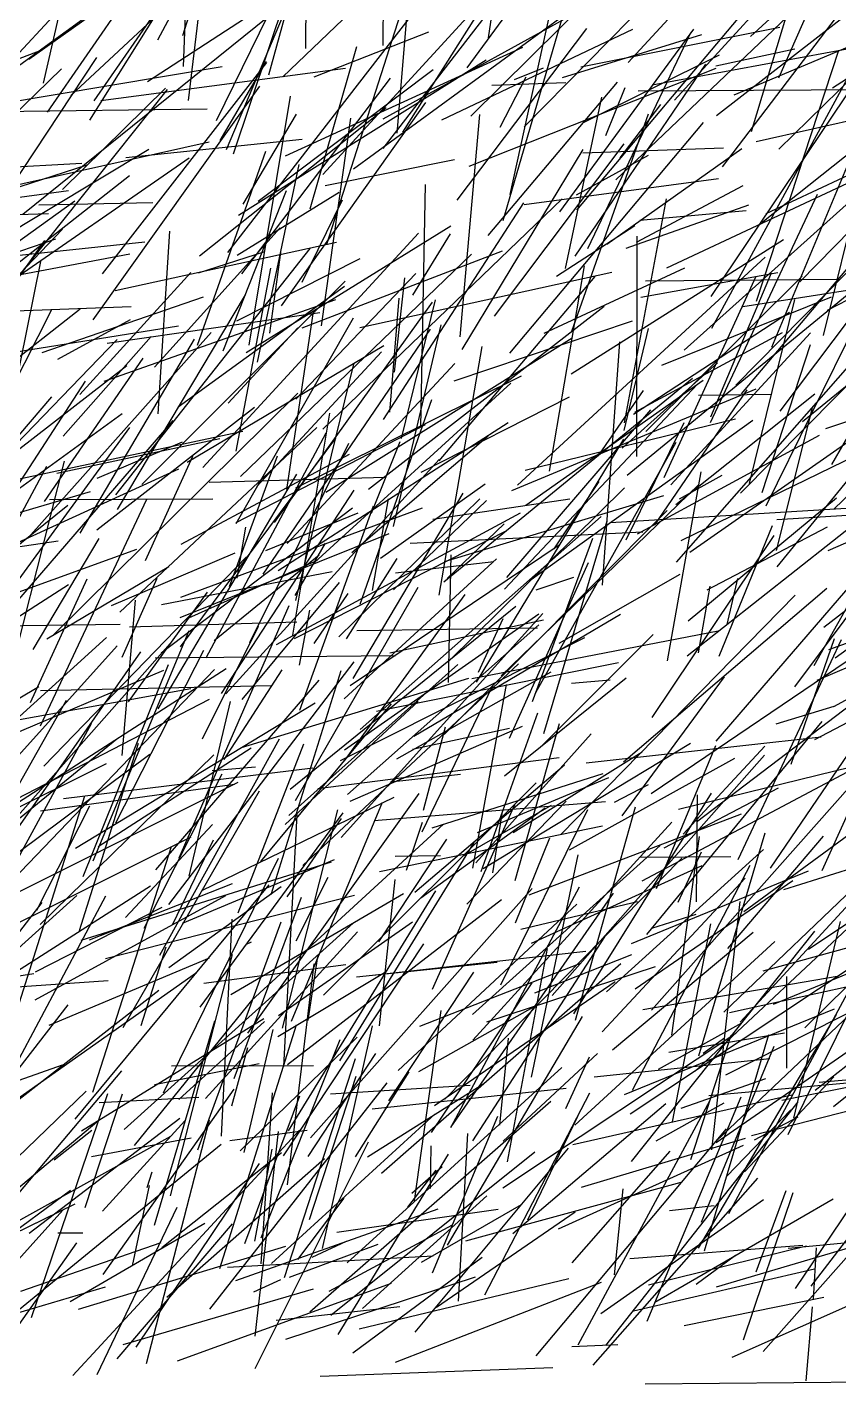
# Model space of a CAD drawing. Header units: metres. Extents: x 0 to 1019, y 0 to 619.
# Drawn here: x 89 to 153.2, y 0.1 to 107.5 of the extents above; entities that cross this region are included whole.
import ezdxf

# ---------------------------------------------------------------- set-up
doc = ezdxf.new("R2010")
doc.units = ezdxf.units.M

msp = doc.modelspace()

# ---------------------------------------------------------------- linework, layer by layer
at = {"color": 211}
for p, q in [((108.11, 103.69), (113.44, 123.1)), ((82.97, 8.48), (92.42, 15.44)), ((149.2, 10.87), (166.36, 12.48)), ((109.47, 3.65), (124.47, 8.58))]:
    msp.add_line(p, q, dxfattribs=at)
at = {"color": 157}
for p, q in [((136.56, 104.68), (153.58, 123.16)), ((111.03, 105.79), (111.14, 117.51)), ((84.11, 70.25), (90.94, 78.22))]:
    msp.add_line(p, q, dxfattribs=at)
at = {"color": 181}
for p, q in [((125.5, 106.64), (127.74, 122.12)), ((75.51, 65.3), (94.01, 70.73)), ((88.16, 25.45), (95.21, 38.75)), ((125.37, 28.76), (138.7, 33.15)), ((133.77, 1.6), (146.8, 16.4))]:
    msp.add_line(p, q, dxfattribs=at)
at = {"color": 4}
for p, q in [((148.47, 103.46), (156.42, 121.65)), ((94.95, 87.95), (107.95, 104.67))]:
    msp.add_line(p, q, dxfattribs=at)
at = {"color": 205}
for p, q in [((99.34, 106.46), (106.59, 120.09)), ((140.38, 65.15), (155.45, 82.31))]:
    msp.add_line(p, q, dxfattribs=at)
at = {"color": 86}
for p, q in [((103.98, 100.09), (113.79, 120.09)), ((133.02, 99.93), (143.78, 105.29)), ((90.03, 36.47), (103.77, 49.9)), ((141.95, 38.25), (142.03, 46.74)), ((113.61, 4.02), (122.33, 18.3))]:
    msp.add_line(p, q, dxfattribs=at)
at = {"color": 238}
for p, q in [((89.12, 104.94), (109.06, 119.1)), ((137.48, 92.21), (145.88, 92.97)), ((86.82, 60.48), (100.54, 76.36)), ((114.8, 55.94), (123.5, 70.6)), ((87.94, 45.92), (104.75, 56.72)), ((86.67, 44.94), (95.26, 49.21)), ((107, 11.41), (108.37, 18.69))]:
    msp.add_line(p, q, dxfattribs=at)
at = {"color": 57}
for p, q in [((92.44, 102.07), (110.4, 118.8)), ((138.46, 102.92), (155.9, 106.14)), ((139.93, 71.26), (150.97, 83.29)), ((101.13, 58.43), (113.41, 74.94)), ((90.75, 70.09), (103.68, 70.15)), ((118.14, 64.3), (125.92, 65.19)), ((109.36, 8.55), (114.97, 25.86)), ((115.27, 4.47), (131.85, 8.45))]:
    msp.add_line(p, q, dxfattribs=at)
at = {"color": 104}
for p, q in [((109.23, 103.53), (125.29, 118.99)), ((109.54, 70.88), (111.65, 84.98)), ((111.69, 58.7), (114.4, 62.65)), ((138.37, 46.83), (157.57, 59.83)), ((127.61, 39.94), (131.11, 52.38)), ((79.74, 5.03), (96.49, 24.88))]:
    msp.add_line(p, q, dxfattribs=at)
at = {"color": 62}
for p, q in [((128.32, 99.58), (147.47, 119.09)), ((104.77, 97.79), (111.27, 113.16)), ((106.57, 82.31), (109.82, 102)), ((131.59, 88.38), (134.47, 101.94)), ((139.62, 88.43), (155.69, 95.97)), ((106.74, 30.45), (121.94, 44.41)), ((142.58, 10.66), (147.67, 27.76))]:
    msp.add_line(p, q, dxfattribs=at)
at = {"color": 141}
for p, q in [((88.41, 104.5), (106.98, 117.98)), ((111.38, 93.09), (115.07, 105.95)), ((84.93, 94.28), (103.38, 98.39)), ((77.1, 62.8), (96.5, 76.9)), ((102.87, 51.16), (107.29, 60.08))]:
    msp.add_line(p, q, dxfattribs=at)
at = {"color": 124}
for p, q in [((90.59, 100.75), (101.94, 117.14)), ((115.33, 51.91), (134.4, 68.75)), ((149.21, 19.86), (156.73, 35.08))]:
    msp.add_line(p, q, dxfattribs=at)
at = {"color": 134}
for p, q in [((117.17, 106.02), (117.25, 117.51)), ((152.42, 58.22), (169.93, 64.59))]:
    msp.add_line(p, q, dxfattribs=at)
at = {"color": 32}
for p, q in [((90.29, 103.05), (93.42, 116.77)), ((132.46, 94.2), (138.16, 97.34)), ((84.23, 93.51), (93.74, 96.59)), ((121.04, 44.12), (134.57, 48.41))]:
    msp.add_line(p, q, dxfattribs=at)
at = {"color": 193}
for p, q in [((105.32, 97.45), (111.71, 116.61)), ((137.95, 75.49), (150.32, 87.76)), ((120.24, 43.79), (125.85, 55.37))]:
    msp.add_line(p, q, dxfattribs=at)
at = {"color": 130}
msp.add_line((93.94, 100.11), (103.58, 115.44), dxfattribs=at)
at = {"color": 126}
for p, q in [((98.52, 103.16), (117.72, 115.68)), ((141.42, 65.93), (160.37, 79.17)), ((90.05, 54.99), (108.29, 55.39)), ((81.16, 15.85), (92.24, 30.12))]:
    msp.add_line(p, q, dxfattribs=at)
at = {"color": 177}
for p, q in [((146.23, 106.74), (155.95, 115.63)), ((88.65, 92.67), (108.04, 108.28)), ((105.99, 87.95), (117.75, 103.43)), ((127.64, 36.6), (130.36, 43.33))]:
    msp.add_line(p, q, dxfattribs=at)
at = {"color": 79}
for p, q in [((101.31, 106.82), (103.74, 114.58)), ((118.73, 99.15), (125.56, 109.97)), ((113.78, 49.44), (133.12, 59.17)), ((89.76, 37.61), (93.94, 45.85)), ((96.66, 20.26), (114.8, 36.57)), ((109.28, 18.16), (120.38, 34.93))]:
    msp.add_line(p, q, dxfattribs=at)
at = {"color": 245}
for p, q in [((101.35, 104.37), (101.78, 114.32)), ((75.97, 92.2), (90.67, 92.73)), ((96.6, 28.32), (107.37, 47.04))]:
    msp.add_line(p, q, dxfattribs=at)
at = {"color": 67}
for p, q in [((112.39, 95.81), (129.14, 114.1)), ((110.25, 71.03), (128.11, 79.87)), ((122.22, 63.85), (126.74, 68.18)), ((98.26, 36.19), (104.41, 48.39)), ((136.98, 5.9), (151.29, 9.22))]:
    msp.add_line(p, q, dxfattribs=at)
at = {"color": 163}
for p, q in [((117.15, 97.86), (129.49, 113.84)), ((140.99, 81.92), (160.28, 99.26)), ((134.87, 90.3), (145.55, 97.88)), ((87.54, 38.67), (105.68, 47.74))]:
    msp.add_line(p, q, dxfattribs=at)
at = {"color": 115}
for p, q in [((140.21, 101.69), (152.26, 114.86)), ((105.12, 30.94), (118.78, 38.93)), ((80.79, 16.8), (99.42, 31.27))]:
    msp.add_line(p, q, dxfattribs=at)
at = {"color": 196}
msp.add_line((82.24, 98.85), (95.25, 112.89), dxfattribs=at)
at = {"color": 117}
for p, q in [((118.26, 99.08), (119.42, 112.75)), ((140.05, 20.86), (143.09, 36.53))]:
    msp.add_line(p, q, dxfattribs=at)
at = {"color": 251}
for p, q in [((124.1, 100.43), (137.29, 113.49)), ((140.31, 69.7), (151.33, 78.47)), ((96.77, 37.03), (103.65, 44.38)), ((115.53, 6.09), (125.36, 15.01))]:
    msp.add_line(p, q, dxfattribs=at)
at = {"color": 237}
for p, q in [((94.29, 101.65), (101.73, 112.38)), ((127.55, 103.33), (129.84, 104.26)), ((147.13, 92.01), (156.67, 99.62)), ((89.08, 67.07), (103.54, 83.31)), ((105, 63.21), (108.79, 73.55)), ((99.17, 40.8), (112.1, 55.8)), ((111.33, 13.13), (115.03, 24.47)), ((120.19, 9.74), (128.11, 14.32))]:
    msp.add_line(p, q, dxfattribs=at)
at = {"color": 191}
for p, q in [((117.17, 100.23), (136.8, 111.05)), ((91.84, 75.11), (98.81, 82.99)), ((110.15, 59.11), (126.95, 67.64)), ((110.55, 56.99), (111.36, 61.33))]:
    msp.add_line(p, q, dxfattribs=at)
at = {"color": 243}
for p, q in [((123.81, 104.24), (128.48, 110.61)), ((101.27, 36.57), (113.32, 41.61)), ((117.62, 22.52), (124.34, 32.71))]:
    msp.add_line(p, q, dxfattribs=at)
at = {"color": 229}
for p, q in [((127.21, 94.23), (130.99, 111.47)), ((99.08, 80.57), (109.02, 91.58)), ((145.51, 78.47), (156.79, 91.81))]:
    msp.add_line(p, q, dxfattribs=at)
at = {"color": 172}
for p, q in [((135.57, 95.4), (152.19, 111.21)), ((134.78, 98.91), (136.3, 102.69)), ((102.64, 89.39), (117.41, 101.12)), ((136.96, 76.84), (149.31, 84.93))]:
    msp.add_line(p, q, dxfattribs=at)
at = {"color": 214}
for p, q in [((143.54, 100.49), (157.76, 111.53)), ((110.02, 59.35), (112.95, 76.93)), ((100.42, 25.28), (111.65, 25.31))]:
    msp.add_line(p, q, dxfattribs=at)
at = {"color": 252}
for p, q in [((101.75, 101.68), (102.74, 109.85)), ((132.48, 92.99), (146.86, 110.09)), ((123.01, 93.77), (133.28, 107.37)), ((98.36, 65.26), (102.1, 73.53))]:
    msp.add_line(p, q, dxfattribs=at)
at = {"color": 78}
for p, q in [((104.88, 89.64), (120.03, 109.21)), ((144.01, 96.41), (153.46, 108.82)), ((104.26, 98.51), (107.94, 104.75))]:
    msp.add_line(p, q, dxfattribs=at)
at = {"color": 123}
for p, q in [((112.7, 90.29), (118.74, 109.16)), ((141.3, 60.51), (153.03, 70.22))]:
    msp.add_line(p, q, dxfattribs=at)
at = {"color": 46}
for p, q in [((146.31, 99.22), (149.19, 108.74)), ((80.5, 95.98), (93.33, 96.71)), ((115.32, 83.7), (135.26, 88.08)), ((93.42, 40.26), (100.17, 57.03)), ((149.79, 7.68), (161.32, 24.79))]:
    msp.add_line(p, q, dxfattribs=at)
at = {"color": 31}
for p, q in [((148.46, 97.83), (159.36, 108.48)), ((143.08, 76.64), (147.88, 88.04)), ((101.18, 66.55), (114.5, 73.69)), ((108.32, 9.65), (121.26, 21.45)), ((137.89, 0.12), (155.53, 0.28))]:
    msp.add_line(p, q, dxfattribs=at)
at = {"color": 128}
for p, q in [((114.82, 96.27), (131.42, 108.4)), ((103.44, 6.03), (117.48, 23.94))]:
    msp.add_line(p, q, dxfattribs=at)
at = {"color": 3}
for p, q in [((126.66, 92.17), (131.31, 108.07)), ((95.08, 79.46), (113.42, 85.92)), ((106.6, 58.77), (114.44, 74.56)), ((117.7, 57.96), (129.86, 60.58)), ((147.82, 40.93), (157.88, 55.73)), ((111.22, 18.1), (116.59, 26.27))]:
    msp.add_line(p, q, dxfattribs=at)
at = {"color": 15}
for p, q in [((132.79, 104.33), (148.56, 107.46)), ((128.7, 63.63), (146.42, 76.37)), ((112.43, 30.89), (129.26, 47.68))]:
    msp.add_line(p, q, dxfattribs=at)
at = {"color": 19}
for p, q in [((111.69, 103.55), (120.77, 107.09)), ((128.06, 36.1), (137.29, 38.28))]:
    msp.add_line(p, q, dxfattribs=at)
at = {"color": 209}
for p, q in [((121.8, 100.14), (136.93, 107.3)), ((136.71, 21.5), (154.59, 33.35)), ((113, 23.06), (124.04, 23.75)), ((115.92, 18.09), (125.13, 23.89)), ((93.57, 14.08), (96.54, 23.06))]:
    msp.add_line(p, q, dxfattribs=at)
at = {"color": 114}
for p, q in [((131.15, 92.85), (141.75, 107.31)), ((96.32, 61.17), (111.91, 75.79))]:
    msp.add_line(p, q, dxfattribs=at)
at = {"color": 222}
for p, q in [((131.35, 103.5), (142.37, 106.89)), ((103.38, 71.47), (117.32, 71.87)), ((119.66, 39.04), (131.5, 49.1)), ((132.32, 20.59), (148.16, 35.12))]:
    msp.add_line(p, q, dxfattribs=at)
at = {"color": 77}
for p, q in [((133.35, 89.96), (141.5, 107.06)), ((118.1, 41.87), (121.69, 41.93))]:
    msp.add_line(p, q, dxfattribs=at)
at = {"color": 1}
for p, q in [((144.93, 102.12), (156.07, 106.81)), ((120.15, 75.86), (120.5, 95.03)), ((102.54, 88.03), (107.79, 89.72)), ((147.46, 69.6), (154.7, 84.26)), ((77.66, 20.42), (91.8, 25.36))]:
    msp.add_line(p, q, dxfattribs=at)
at = {"color": 69}
for p, q in [((152.71, 102.67), (159.18, 106.81)), ((89.25, 54.03), (93.75, 63.83)), ((102.96, 31.84), (114.21, 33.31))]:
    msp.add_line(p, q, dxfattribs=at)
at = {"color": 195}
for p, q in [((71.12, 98.46), (90.1, 105.65)), ((142.11, 78.34), (147.88, 78.43)), ((124.18, 55.94), (143.68, 59.7)), ((116.63, 53.34), (135.78, 57.19)), ((151.35, 23.36), (158.28, 28.8))]:
    msp.add_line(p, q, dxfattribs=at)
at = {"color": 153}
for p, q in [((109.43, 97.28), (128.21, 105.89)), ((137.22, 90.46), (145.64, 94.93)), ((82.28, 79.1), (90.4, 90.59)), ((132.06, 55.56), (135.13, 55.82))]:
    msp.add_line(p, q, dxfattribs=at)
at = {"color": 118}
for p, q in [((143.11, 86.15), (156.07, 105.44)), ((98.07, 71.28), (114.16, 87.37)), ((110.24, 78.03), (119.74, 87.97)), ((152.84, 69.36), (157.99, 74.33)), ((117.75, 47.76), (123.28, 48.37)), ((102.68, 29.93), (114, 45.31))]:
    msp.add_line(p, q, dxfattribs=at)
at = {"color": 151}
for p, q in [((143.48, 104.4), (149.75, 105.76)), ((128.33, 93.43), (143.69, 95.5)), ((95.33, 82.48), (112.14, 84.9)), ((114.09, 50.28), (129.48, 61.05)), ((109.42, 44.38), (119.92, 54.12)), ((109.56, 38.66), (113.86, 44.85)), ((94.95, 13.79), (101.48, 20.93))]:
    msp.add_line(p, q, dxfattribs=at)
at = {"color": 179}
for p, q in [((146.71, 85.79), (153.21, 105.65)), ((101.02, 41.74), (109.73, 61.71))]:
    msp.add_line(p, q, dxfattribs=at)
at = {"color": 233}
for p, q in [((73.41, 86.37), (91.7, 104.18)), ((121.59, 73.15), (133.93, 87.73)), ((152.04, 59.99), (154.93, 62.24)), ((83.49, 48.49), (95.28, 59.19))]:
    msp.add_line(p, q, dxfattribs=at)
at = {"color": 178}
for p, q in [((81.9, 86.02), (94.5, 105.06)), ((112.27, 83.83), (114.59, 100.26)), ((143.16, 18.64), (145.42, 38.29))]:
    msp.add_line(p, q, dxfattribs=at)
at = {"color": 241}
for p, q in [((85.08, 101.12), (104.42, 104.36)), ((93.19, 67.44), (102.24, 82.79)), ((124.91, 40.67), (129.41, 53.22)), ((138.43, 36.19), (141.93, 37.29)), ((100.34, 15.01), (105.23, 34.09))]:
    msp.add_line(p, q, dxfattribs=at)
at = {"color": 122}
for p, q in [((94.81, 101.66), (114.17, 104.23)), ((103.16, 57.57), (112.64, 75.37)), ((123.77, 38.08), (131.65, 46.24)), ((94.2, 23.19), (100.4, 42.63)), ((132.11, 9.71), (139.86, 18.54))]:
    msp.add_line(p, q, dxfattribs=at)
at = {"color": 98}
for p, q in [((105.71, 92.6), (125.31, 104.89)), ((119.99, 24.85), (129.02, 29.92))]:
    msp.add_line(p, q, dxfattribs=at)
at = {"color": 234}
for p, q in [((123.98, 96.47), (143.51, 104.22)), ((107.49, 41.46), (117.81, 53.92))]:
    msp.add_line(p, q, dxfattribs=at)
at = {"color": 53}
for p, q in [((132.36, 89.34), (142.7, 104.54)), ((109.57, 66.61), (122.82, 80.85)), ((104.38, 19.72), (105.21, 36.9))]:
    msp.add_line(p, q, dxfattribs=at)
at = {"color": 94}
for p, q in [((107.28, 93.71), (121.12, 104.11)), ((114.33, 46.76), (129.47, 60.19)), ((119, 40.77), (120.27, 44.57)), ((114.32, 9.7), (131.29, 25.15))]:
    msp.add_line(p, q, dxfattribs=at)
at = {"color": 166}
for p, q in [((125.46, 90.98), (135.7, 103.13)), ((148.32, 68.52), (164.09, 69.48)), ((105.96, 50.48), (123.95, 55.96))]:
    msp.add_line(p, q, dxfattribs=at)
at = {"color": 139}
for p, q in [((125.75, 102.89), (131.61, 103.08)), ((151.26, 56.97), (153.96, 61.74)), ((121.07, 8.92), (126.23, 21.31)), ((108.7, 5.17), (118.49, 6.25))]:
    msp.add_line(p, q, dxfattribs=at)
at = {"color": 133}
for p, q in [((126.43, 99.57), (128.47, 103.55)), ((120.18, 72.27), (131.91, 78.23)), ((140.6, 70.16), (143.99, 72.01)), ((93.12, 35.99), (97.79, 50.81))]:
    msp.add_line(p, q, dxfattribs=at)
at = {"color": 35}
for p, q in [((143.18, 83.66), (153.92, 103.46)), ((134.29, 73.68), (137.76, 78.73)), ((138.4, 29.68), (155.63, 49.14)), ((89.64, 32.72), (99.67, 37.85)), ((98.02, 28.47), (100, 34.69)), ((126.64, 15.63), (145.08, 27.87))]:
    msp.add_line(p, q, dxfattribs=at)
at = {"color": 221}
for p, q in [((84.64, 83.16), (100.09, 102.54)), ((90.56, 59.06), (100.2, 64.8)), ((109.68, 20.13), (121.32, 39.13)), ((109.6, 15.86), (111.69, 33.36))]:
    msp.add_line(p, q, dxfattribs=at)
at = {"color": 97}
for p, q in [((91.8, 94.62), (99.94, 102.65)), ((85.21, 85.64), (101.8, 97.14)), ((100.03, 6.98), (112.53, 17.95))]:
    msp.add_line(p, q, dxfattribs=at)
at = {"color": 127}
for p, q in [((94.21, 84.32), (107.39, 102.79)), ((105.52, 68.21), (114.81, 84.46)), ((146.54, 19.42), (149.99, 21.25))]:
    msp.add_line(p, q, dxfattribs=at)
at = {"color": 144}
for p, q in [((137.35, 102.44), (155.82, 102.54)), ((92.61, 0.79), (110.53, 20.19))]:
    msp.add_line(p, q, dxfattribs=at)
at = {"color": 34}
msp.add_line((83.73, 100.77), (103.24, 101.02), dxfattribs=at)
at = {"color": 216}
for p, q in [((109.12, 85.41), (120.53, 101.5)), ((145.08, 79.14), (161.61, 95.95)), ((116.81, 35.1), (122.21, 43.23)), ((124.23, 29.35), (139.09, 42.73)), ((112.89, 7.45), (122.66, 12.71))]:
    msp.add_line(p, q, dxfattribs=at)
at = {"color": 188}
for p, q in [((135.92, 97.12), (139.13, 101.35)), ((125.98, 84.6), (136.24, 98.25)), ((126.66, 19.32), (134.13, 26.25))]:
    msp.add_line(p, q, dxfattribs=at)
at = {"color": 65}
for p, q in [((147.48, 92.73), (165.38, 101.1)), ((125.07, 40.9), (141.47, 50.83)), ((128.91, 24.39), (132.59, 41.97))]:
    msp.add_line(p, q, dxfattribs=at)
at = {"color": 60}
for p, q in [((106.09, 93.46), (110.31, 100.59)), ((91.41, 81.2), (97.18, 84.35)), ((112.63, 70.69), (132.11, 82.88)), ((136.9, 23.37), (146.19, 41.17))]:
    msp.add_line(p, q, dxfattribs=at)
at = {"color": 20}
for p, q in [((123.25, 82.98), (124.82, 100.55)), ((102.9, 72.64), (119.95, 91.18)), ((89.47, 58.23), (94.68, 67.02))]:
    msp.add_line(p, q, dxfattribs=at)
at = {"color": 81}
for p, q in [((127.18, 81.67), (142.52, 99.92)), ((143.52, 50.97), (158.5, 68.37)), ((144.43, 34.58), (152.01, 43.47)), ((93.92, 35.25), (105.25, 39.72))]:
    msp.add_line(p, q, dxfattribs=at)
at = {"color": 42}
for p, q in [((132.1, 83.42), (138.15, 100.62)), ((129.87, 51.59), (134.89, 68.4)), ((102.49, 18.64), (109.09, 36.67)), ((135.32, 26.56), (146.45, 35.86))]:
    msp.add_line(p, q, dxfattribs=at)
at = {"color": 206}
for p, q in [((146.69, 98.42), (157.24, 100.81)), ((85.78, 74.96), (90.95, 85.14)), ((97.02, 54.1), (103.26, 62.76)), ((82.48, 33.73), (101.98, 43.4))]:
    msp.add_line(p, q, dxfattribs=at)
at = {"color": 89}
for p, q in [((147.93, 82.15), (155.04, 99.23)), ((95.67, 61.72), (105.44, 65.89)), ((86.29, 42.85), (100.3, 58.71))]:
    msp.add_line(p, q, dxfattribs=at)
at = {"color": 136}
for p, q in [((80.87, 87.16), (98.63, 97.82)), ((96.01, 44.51), (102.97, 58.17)), ((136.82, 17.71), (151.31, 35.93))]:
    msp.add_line(p, q, dxfattribs=at)
at = {"color": 200}
for p, q in [((96.81, 97.17), (110.74, 98.62)), ((90.3, 49), (106.34, 65.57)), ((122.32, 55.62), (122.53, 65.71)), ((109.58, 25.4), (126.53, 38.46))]:
    msp.add_line(p, q, dxfattribs=at)
at = {"color": 190}
for p, q in [((123.4, 81.96), (132.98, 97.8)), ((93.06, 6.04), (109.46, 11.02))]:
    msp.add_line(p, q, dxfattribs=at)
at = {"color": 10}
for p, q in [((132.97, 97.52), (144.09, 97.91)), ((130.87, 87.78), (137.08, 91.78)), ((94.51, 67.69), (106.97, 77.41)), ((110.58, 53.44), (116.39, 69.59)), ((123.11, 6.66), (123.87, 19.94))]:
    msp.add_line(p, q, dxfattribs=at)
at = {"color": 173}
msp.add_line((150.14, 87.33), (161.12, 98.52), dxfattribs=at)
at = {"color": 212}
for p, q in [((102.46, 82.32), (107.89, 97.66)), ((140.73, 66.86), (159.21, 75.85)), ((81.37, 39.2), (96.08, 51.16)), ((137.7, 29.74), (153.09, 32.39))]:
    msp.add_line(p, q, dxfattribs=at)
at = {"color": 129}
for p, q in [((112.57, 94.95), (122.81, 97.01)), ((126.96, 63.93), (138.35, 77.2)), ((99.63, 61.78), (113.13, 64.41)), ((82.07, 37.56), (98.7, 49.94)), ((122.52, 20.41), (132.7, 39.45)), ((151.66, 24), (170.37, 25.62))]:
    msp.add_line(p, q, dxfattribs=at)
at = {"color": 217}
for p, q in [((77.9, 80.71), (97.1, 95.73)), ((121.95, 63.57), (141.63, 79.69)), ((145.69, 37.51), (159.15, 47.35))]:
    msp.add_line(p, q, dxfattribs=at)
at = {"color": 96}
for p, q in [((107.22, 80.96), (110.51, 96.6)), ((77.47, 86.03), (91.25, 90.72)), ((122.02, 65.19), (139.36, 70.42)), ((119.47, 50.33), (127.15, 52.01)), ((100.5, 36.45), (103.73, 43.18))]:
    msp.add_line(p, q, dxfattribs=at)
at = {"color": 225}
for p, q in [((85.9, 93.69), (92.26, 94.56)), ((137.54, 86.1), (148.38, 88.07)), ((127, 17.68), (130.16, 34.58))]:
    msp.add_line(p, q, dxfattribs=at)
at = {"color": 103}
for p, q in [((104.49, 81.85), (109.51, 94.54)), ((103.11, 22.71), (115.14, 35.89))]:
    msp.add_line(p, q, dxfattribs=at)
at = {"color": 187}
msp.add_line((152, 83.08), (154.89, 94.72), dxfattribs=at)
at = {"color": 66}
for p, q in [((152.31, 85.08), (171.06, 94.72)), ((97.62, 3.02), (107.37, 17.57))]:
    msp.add_line(p, q, dxfattribs=at)
at = {"color": 30}
for p, q in [((74.76, 80.86), (92.77, 93.72)), ((145.26, 41.61), (153.43, 59.03)), ((137.11, 31.39), (149.58, 39.94))]:
    msp.add_line(p, q, dxfattribs=at)
at = {"color": 111}
for p, q in [((89.91, 93.4), (98.93, 93.61)), ((110.26, 62.1), (114.84, 80.81)), ((152.94, 57.57), (172.33, 71.62)), ((101.8, 40.29), (105.07, 54.12)), ((118.15, 1.83), (134.44, 8.18))]:
    msp.add_line(p, q, dxfattribs=at)
at = {"color": 171}
for p, q in [((105.61, 89.44), (113.68, 94.42)), ((114.56, 55.38), (131.09, 66.51)), ((120.99, 20.02), (128.94, 31.85)), ((112.37, 10.84), (116.31, 28.45))]:
    msp.add_line(p, q, dxfattribs=at)
at = {"color": 109}
for p, q in [((110.76, 87.29), (113.95, 93.82)), ((86.07, 40.98), (97.98, 58.04)), ((83.97, 39.83), (92.1, 54.23)), ((72.86, 30.01), (89.51, 32.59))]:
    msp.add_line(p, q, dxfattribs=at)
at = {"color": 160}
for p, q in [((112.38, 75.65), (131.33, 93.9)), ((142.8, 62.95), (152.33, 67.93)), ((93.26, 35.24), (113.07, 41.44))]:
    msp.add_line(p, q, dxfattribs=at)
at = {"color": 223}
for p, q in [((117.18, 76.43), (128.29, 93.57)), ((137.08, 77.01), (148.75, 83.31)), ((130.69, 66.19), (134.26, 71.52)), ((126.48, 31.69), (133.35, 45.58)), ((143.53, 19.34), (163.21, 38)), ((150.64, 0.37), (151.14, 6.21))]:
    msp.add_line(p, q, dxfattribs=at)
at = {"color": 227}
for p, q in [((136.27, 76.17), (139.59, 93.9)), ((101.11, 60.76), (117.63, 67.4)), ((124.27, 40.92), (126.92, 55.46)), ((106.21, 11.24), (110.58, 22.91))]:
    msp.add_line(p, q, dxfattribs=at)
at = {"color": 73}
msp.add_line((136.4, 89.98), (146.1, 93.42), dxfattribs=at)
at = {"color": 23}
for p, q in [((143.06, 76.19), (151.53, 94.25)), ((132.24, 29.41), (143.14, 46.86))]:
    msp.add_line(p, q, dxfattribs=at)
at = {"color": 155}
for p, q in [((74.18, 73.12), (91.8, 91.49)), ((83.12, 63.35), (93.62, 79.46)), ((132.6, 3.22), (143.04, 22.57))]:
    msp.add_line(p, q, dxfattribs=at)
at = {"color": 82}
for p, q in [((99.35, 76.87), (100.29, 91.32)), ((99.77, 23.15), (108.88, 41.73)), ((150.54, 28.28), (162.48, 40.14)), ((94.68, 22.38), (102.57, 22.8)), ((138.04, 5.09), (145.48, 22.83)), ((98.43, 1.73), (103.41, 21.01))]:
    msp.add_line(p, q, dxfattribs=at)
at = {"color": 39}
msp.add_line((106.33, 81.72), (122.52, 91.76), dxfattribs=at)
at = {"color": 152}
for p, q in [((84.53, 89.01), (98.3, 90.49)), ((110.28, 35.18), (112.82, 40.21)), ((139.76, 26.37), (148.93, 27.89)), ((110.4, 9.95), (114.08, 14.81))]:
    msp.add_line(p, q, dxfattribs=at)
at = {"color": 244}
for p, q in [((95.95, 86.63), (113.48, 90.47)), ((136.23, 75.57), (138.17, 83.63)), ((103.62, 48.65), (107.06, 48.95))]:
    msp.add_line(p, q, dxfattribs=at)
at = {"color": 199}
for p, q in [((119.5, 86.27), (122.5, 91.12)), ((94.54, 71.79), (101.29, 74.65)), ((138.02, 35.67), (151.89, 52.52))]:
    msp.add_line(p, q, dxfattribs=at)
at = {"color": 99}
for p, q in [((132.05, 80.05), (148.85, 90.66)), ((115.33, 61.82), (121.02, 78.01)), ((97.08, 60.03), (110.33, 60.43)), ((92.82, 42.52), (111.78, 54.01)), ((132.18, 19.05), (149.51, 23))]:
    msp.add_line(p, q, dxfattribs=at)
at = {"color": 56}
for p, q in [((137.23, 73.49), (137.26, 90.93)), ((110.19, 62.51), (112.59, 66.63)), ((99.11, 57.56), (118.14, 57.75)), ((116.87, 28.44), (118.1, 40.04)), ((111.23, 28.87), (111.98, 33.95)), ((133.87, 24.42), (147.77, 25.87)), ((94.08, 18.1), (101.97, 19.6))]:
    msp.add_line(p, q, dxfattribs=at)
at = {"color": 100}
for p, q in [((81.18, 86.54), (97.11, 89.54)), ((99.64, 10.9), (109.11, 18.43))]:
    msp.add_line(p, q, dxfattribs=at)
at = {"color": 138}
for p, q in [((96.01, 70.47), (111.39, 89.97)), ((142.15, 26.07), (147.38, 43.72))]:
    msp.add_line(p, q, dxfattribs=at)
at = {"color": 236}
for p, q in [((105.57, 84.23), (115.34, 89.17)), ((105.52, 73.91), (108.27, 88.41)), ((91.35, 72.17), (104.24, 74.92)), ((90.05, 52.18), (98.45, 70.12))]:
    msp.add_line(p, q, dxfattribs=at)
at = {"color": 146}
for p, q in [((105.87, 71.91), (124.14, 89.51)), ((113.65, 59.22), (124.8, 70.16)), ((90.04, 45.47), (105.4, 47.57)), ((150.83, 34.51), (165.06, 44.1))]:
    msp.add_line(p, q, dxfattribs=at)
at = {"color": 58}
for p, q in [((108.2, 83.25), (109.06, 89.64)), ((133.23, 49.26), (151.81, 51.32)), ((94.6, 42.63), (106.71, 50.45))]:
    msp.add_line(p, q, dxfattribs=at)
at = {"color": 143}
for p, q in [((110.75, 83.69), (126.6, 89.78)), ((117.7, 77.01), (118.42, 86.04)), ((99.49, 34.03), (108.95, 51.16)), ((77.37, 24.69), (92.91, 38.77)), ((97.33, 9.46), (98.67, 15.83))]:
    msp.add_line(p, q, dxfattribs=at)
at = {"color": 218}
for p, q in [((127.78, 71.22), (147.4, 89.26)), ((142.11, 10.86), (153.03, 29.36))]:
    msp.add_line(p, q, dxfattribs=at)
at = {"color": 170}
msp.add_line((150.34, 76.27), (167.25, 90.07), dxfattribs=at)
at = {"color": 36}
for p, q in [((86.79, 72.88), (90.06, 88.92)), ((84.58, 71.17), (96.88, 80.7)), ((116.31, 62.89), (117.58, 70.16)), ((105.19, 22.11), (106.44, 26.75))]:
    msp.add_line(p, q, dxfattribs=at)
at = {"color": 85}
for p, q in [((93.16, 78.41), (101.94, 88.05)), ((107.66, 64.19), (120.9, 83.58))]:
    msp.add_line(p, q, dxfattribs=at)
at = {"color": 80}
for p, q in [((129.91, 83.27), (141.04, 88.44)), ((136.08, 74.17), (143.63, 80.92)), ((87.63, 56.04), (91.94, 73.14)), ((132.86, 15.69), (145.83, 19.55))]:
    msp.add_line(p, q, dxfattribs=at)
at = {"color": 5}
msp.add_line((130.33, 72.33), (133.1, 88.58), dxfattribs=at)
at = {"color": 154}
for p, q in [((145.63, 85.38), (163.76, 88.19)), ((90.36, 69.95), (98.17, 81.29)), ((116.25, 69.02), (118.51, 74.69)), ((131.91, 42.38), (144.98, 49.63))]:
    msp.add_line(p, q, dxfattribs=at)
at = {"color": 51}
for p, q in [((100.94, 77.44), (114.09, 86.97)), ((118.07, 80.16), (118.87, 87.64))]:
    msp.add_line(p, q, dxfattribs=at)
at = {"color": 6}
msp.add_line((137.93, 87.4), (153.11, 87.53), dxfattribs=at)
at = {"color": 235}
msp.add_line((139.4, 71.85), (146.69, 87.78), dxfattribs=at)
at = {"color": 63}
for p, q in [((148.58, 77.09), (156.09, 87.09)), ((125.83, 40.56), (126.6, 45.4))]:
    msp.add_line(p, q, dxfattribs=at)
at = {"color": 162}
for p, q in [((90.17, 81.72), (102.95, 86.13)), ((105.36, 24.29), (110.71, 38.62)), ((89.34, 5.36), (95.38, 23.1)), ((91.14, 17.85), (94.12, 20.19))]:
    msp.add_line(p, q, dxfattribs=at)
at = {"color": 17}
for p, q in [((96.14, 69.31), (106.26, 86.28)), ((128.44, 69.65), (142.49, 79.55)), ((148.06, 30.16), (166.52, 37.81))]:
    msp.add_line(p, q, dxfattribs=at)
at = {"color": 75}
for p, q in [((118.61, 74.93), (121.29, 85.89)), ((111.72, 65.11), (127.26, 79.3)), ((96.5, 49.83), (97.56, 62.13))]:
    msp.add_line(p, q, dxfattribs=at)
at = {"color": 183}
for p, q in [((136.46, 72.03), (153.89, 86.3)), ((92.39, 6.64), (103.06, 12.85))]:
    msp.add_line(p, q, dxfattribs=at)
at = {"color": 249}
for p, q in [((139.21, 80.72), (152.65, 86.13)), ((91.86, 46.45), (111.59, 48.87)), ((145.42, 28.75), (162.92, 47.75)), ((93.28, 20.13), (107.72, 29.03)), ((139.83, 13.85), (143.35, 14.24))]:
    msp.add_line(p, q, dxfattribs=at)
at = {"color": 21}
for p, q in [((145.44, 70.61), (160.57, 85.9)), ((138.67, 68.08), (145.96, 78.77)), ((141.85, 24.86), (159.54, 41.45)), ((107.02, 3.89), (108.87, 20.1)), ((91.42, 12.07), (93.39, 12.07))]:
    msp.add_line(p, q, dxfattribs=at)
at = {"color": 76}
for p, q in [((146.15, 71.36), (149.75, 85.91)), ((121.09, 68.53), (131.92, 70.16)), ((119.44, 15.22), (121.83, 17.32)), ((96.59, 3.24), (111.66, 7.63))]:
    msp.add_line(p, q, dxfattribs=at)
at = {"color": 174}
for p, q in [((74.85, 70.86), (93.19, 85.19)), ((111.54, 10.16), (114.27, 11.4))]:
    msp.add_line(p, q, dxfattribs=at)
at = {"color": 43}
for p, q in [((78.07, 84.68), (97.23, 85.36)), ((101.79, 60.74), (111.73, 65.2))]:
    msp.add_line(p, q, dxfattribs=at)
at = {"color": 54}
for p, q in [((108.57, 68.29), (121.06, 85.7)), ((121.39, 6.19), (132.35, 13.73))]:
    msp.add_line(p, q, dxfattribs=at)
at = {"color": 95}
for p, q in [((116, 70.92), (134.64, 85.4)), ((139.4, 42.54), (148.45, 47.27)), ((149.65, 21.14), (153.36, 36.71))]:
    msp.add_line(p, q, dxfattribs=at)
at = {"color": 150}
for p, q in [((82.17, 80.82), (100.96, 83.83)), ((83.85, 51.87), (101.93, 55.13))]:
    msp.add_line(p, q, dxfattribs=at)
at = {"color": 239}
for p, q in [((117.98, 67.96), (121.74, 83.91)), ((128.4, 72.41), (145.04, 76.49)), ((104.38, 54.75), (114.88, 70.84)), ((136.19, 49.33), (152.27, 63.08)), ((75.36, 46.65), (89.91, 55.31)), ((148.72, 22.58), (161.61, 25.15))]:
    msp.add_line(p, q, dxfattribs=at)
at = {"color": 189}
for p, q in [((122.78, 79.49), (136.9, 84.24)), ((144.57, 29.5), (155.65, 31.95)), ((138.17, 7.97), (150.67, 11.04)), ((112.18, 0.74), (130.59, 1.41))]:
    msp.add_line(p, q, dxfattribs=at)
at = {"color": 159}
for p, q in [((81.19, 67.34), (96.12, 82.76)), ((151.51, 55.81), (167.83, 62.74)), ((106.29, 34.89), (106.75, 35.11)), ((76.41, 2.26), (95.18, 7.8))]:
    msp.add_line(p, q, dxfattribs=at)
at = {"color": 202}
msp.add_line((104.89, 77.71), (110.42, 83.69), dxfattribs=at)
at = {"color": 90}
for p, q in [((101.66, 73.06), (117.22, 82.29)), ((119.31, 66.64), (137.71, 67.54)), ((110.8, 41.13), (127.86, 57.1)), ((109.75, 8.57), (116.77, 11.17))]:
    msp.add_line(p, q, dxfattribs=at)
at = {"color": 29}
for p, q in [((107.17, 71.13), (117.04, 81.78)), ((138.44, 52.86), (148.11, 67.24)), ((124.26, 27.33), (140.01, 44.56))]:
    msp.add_line(p, q, dxfattribs=at)
at = {"color": 64}
for p, q in [((121.6, 62.53), (124.99, 82.21)), ((140.9, 43.62), (147.36, 50.57)), ((135.48, 46.15), (138.15, 47.55)), ((137.45, 41.79), (144.67, 41.86)), ((151.22, 6.83), (151.44, 10.89))]:
    msp.add_line(p, q, dxfattribs=at)
at = {"color": 220}
for p, q in [((134.52, 63.33), (135.88, 82.57)), ((85.08, 60.08), (96.36, 60.22)), ((85.8, 37.88), (103.81, 56.64)), ((134.5, 27.97), (145.82, 40.13)), ((143.54, 7.79), (159.66, 12.56))]:
    msp.add_line(p, q, dxfattribs=at)
at = {"color": 68}
for p, q in [((147.14, 70.66), (150.98, 82.36)), ((88.21, 31.54), (95.4, 32.03))]:
    msp.add_line(p, q, dxfattribs=at)
at = {"color": 16}
for p, q in [((152.19, 75.71), (168.85, 81.36)), ((75.05, 52.39), (92.27, 63.36)), ((105.69, 37.4), (110.88, 50.77)), ((130.54, 30.85), (147.34, 49.88))]:
    msp.add_line(p, q, dxfattribs=at)
at = {"color": 204}
for p, q in [((152.67, 72.88), (157.51, 81.29)), ((89.62, 30.5), (104.71, 38.76)), ((97.48, 18.98), (106.91, 30.62)), ((104.85, 9.36), (121.13, 10.26))]:
    msp.add_line(p, q, dxfattribs=at)
at = {"color": 161}
for p, q in [((91.06, 59.35), (110.4, 78.5)), ((85.91, 64.13), (90.56, 72.73)), ((96.5, 57.61), (99.28, 63.88)), ((75.38, 19.06), (90.18, 38.2)), ((119.63, 14.6), (121.75, 29.67))]:
    msp.add_line(p, q, dxfattribs=at)
at = {"color": 135}
msp.add_line((126.76, 63), (142.04, 79.22), dxfattribs=at)
at = {"color": 70}
msp.add_line((127.33, 70.81), (146.68, 78.86), dxfattribs=at)
at = {"color": 176}
for p, q in [((148.29, 66.06), (151.17, 77.45)), ((120.07, 28.43), (132.73, 33.39)), ((136.25, 23.03), (152.87, 29.8))]:
    msp.add_line(p, q, dxfattribs=at)
at = {"color": 197}
for p, q in [((86.17, 71.26), (106.05, 75.5)), ((134.79, 3.17), (150.01, 22.44))]:
    msp.add_line(p, q, dxfattribs=at)
at = {"color": 137}
for p, q in [((86.53, 61.31), (97.12, 75.8)), ((113.84, 43.36), (129.79, 61.07)), ((116.86, 40.66), (134.52, 44.27)), ((122.03, 22.65), (140.8, 41.73))]:
    msp.add_line(p, q, dxfattribs=at)
at = {"color": 213}
for p, q in [((105.54, 68.28), (120.51, 76.04)), ((140, 27.72), (142.2, 43.42))]:
    msp.add_line(p, q, dxfattribs=at)
at = {"color": 105}
for p, q in [((108.85, 64.47), (127.06, 76.18)), ((82.7, 18.79), (102.4, 32.66)), ((113.01, 5.57), (129.16, 18.48)), ((105.5, 8.29), (121.51, 13.96))]:
    msp.add_line(p, q, dxfattribs=at)
at = {"color": 33}
msp.add_line((136.38, 66.91), (140.98, 76.19), dxfattribs=at)
at = {"color": 45}
msp.add_line((137.28, 67.38), (151.68, 75.18), dxfattribs=at)
at = {"color": 102}
for p, q in [((148.34, 64.76), (156.83, 75.21)), ((151.91, 40.74), (157.48, 53.12)), ((143.5, 19.22), (157.02, 28.59))]:
    msp.add_line(p, q, dxfattribs=at)
at = {"color": 142}
for p, q in [((114.69, 65.91), (125.48, 75.14)), ((114.75, 2.58), (124.99, 10.16)), ((141.93, 8.02), (145.04, 10.31))]:
    msp.add_line(p, q, dxfattribs=at)
at = {"color": 198}
msp.add_line((124.55, 55.64), (136.21, 74.86), dxfattribs=at)
at = {"color": 27}
for p, q in [((129.23, 54.82), (140.35, 74.63)), ((113.72, 25.67), (124.36, 42.96)), ((151.02, 7.85), (160.34, 19.99)), ((146.67, 8.98), (149.04, 15.42))]:
    msp.add_line(p, q, dxfattribs=at)
at = {"color": 26}
for p, q in [((104.72, 54.71), (121.6, 73.27)), ((121.99, 51.5), (139.64, 69.22)), ((109.7, 45.1), (123.07, 57.05)), ((138.78, 39.32), (143.49, 50.62)), ((140.53, 45.59), (159.07, 50.14)), ((144.32, 16.54), (149.42, 21.81))]:
    msp.add_line(p, q, dxfattribs=at)
at = {"color": 72}
for p, q in [((149.75, 55.28), (163.66, 73.95)), ((132.38, 28.89), (137.13, 45.77))]:
    msp.add_line(p, q, dxfattribs=at)
at = {"color": 167}
for p, q in [((86.39, 65.85), (100.98, 72.52)), ((113.49, 12.12), (126.27, 13.94))]:
    msp.add_line(p, q, dxfattribs=at)
at = {"color": 93}
for p, q in [((99.35, 53.53), (110.34, 72.1)), ((115.05, 32.32), (126.18, 33.48)), ((144.29, 24.58), (159.59, 32.32))]:
    msp.add_line(p, q, dxfattribs=at)
at = {"color": 49}
for p, q in [((139.67, 57.32), (142.32, 72.28)), ((126.49, 56.15), (142.13, 71.29)), ((101.14, 62.38), (120.28, 69.43))]:
    msp.add_line(p, q, dxfattribs=at)
at = {"color": 131}
for p, q in [((116.95, 65.46), (125.23, 71.33)), ((144.37, 60.2), (145.23, 63.85)), ((148.86, 39.25), (166.68, 44.83))]:
    msp.add_line(p, q, dxfattribs=at)
at = {"color": 24}
for p, q in [((122.38, 57.32), (136.25, 71.01)), ((149.1, 25.11), (149.11, 32.35)), ((142.48, 26.29), (144.17, 27.5))]:
    msp.add_line(p, q, dxfattribs=at)
at = {"color": 28}
for p, q in [((141.22, 57.72), (158.69, 71.53)), ((135.14, 68.28), (154.25, 69.45)), ((118.24, 49.58), (130.45, 56.46)), ((100.21, 33.08), (109.08, 39.47)), ((114.96, 18.08), (119.21, 24.81))]:
    msp.add_line(p, q, dxfattribs=at)
at = {"color": 71}
for p, q in [((152.38, 66.05), (163.87, 71.1)), ((110.23, 46.27), (119.93, 63.16)), ((117.04, 16.79), (135.97, 33.39)), ((98.48, 15.65), (98.87, 16.89))]:
    msp.add_line(p, q, dxfattribs=at)
at = {"color": 22}
for p, q in [((117.99, 62.95), (125.35, 70.02)), ((116.31, 32.46), (133.2, 34.37)), ((142.36, 12.91), (148.1, 26.83))]:
    msp.add_line(p, q, dxfattribs=at)
at = {"color": 91}
for p, q in [((82.42, 61.78), (92.2, 69.65)), ((111.98, 47.22), (131.09, 49.67))]:
    msp.add_line(p, q, dxfattribs=at)
at = {"color": 92}
for p, q in [((99.59, 57.97), (114.73, 69.44)), ((106.92, 7.41), (109.06, 8.39))]:
    msp.add_line(p, q, dxfattribs=at)
at = {"color": 203}
msp.add_line((107.88, 66.07), (115.18, 69.05), dxfattribs=at)
at = {"color": 25}
msp.add_line((108.71, 58.63), (128.03, 69.04), dxfattribs=at)
at = {"color": 132}
msp.add_line((105.62, 63.86), (106.3, 67.91), dxfattribs=at)
at = {"color": 158}
for p, q in [((143.75, 57.71), (147.97, 68.03)), ((116.46, 44.69), (134.75, 46.19))]:
    msp.add_line(p, q, dxfattribs=at)
at = {"color": 40}
for p, q in [((75.94, 64.5), (91.44, 66.84)), ((142.11, 57.97), (143.04, 63.25)), ((115.08, 59.73), (129.38, 59.94))]:
    msp.add_line(p, q, dxfattribs=at)
at = {"color": 47}
for p, q in [((128.98, 54.12), (133.75, 67.04)), ((111.4, 19.59), (128.96, 39.33)), ((95.01, 8.78), (105.38, 23.44)), ((111.37, 5.82), (130.44, 22.48))]:
    msp.add_line(p, q, dxfattribs=at)
at = {"color": 88}
for p, q in [((86.79, 62.24), (97.68, 66.16)), ((126.75, 48.24), (136.38, 55.99))]:
    msp.add_line(p, q, dxfattribs=at)
at = {"color": 61}
for p, q in [((103.79, 58.94), (112.11, 65.71)), ((75.45, 4.88), (94.51, 20.85))]:
    msp.add_line(p, q, dxfattribs=at)
at = {"color": 156}
for p, q in [((114.08, 54.33), (126.12, 65.39)), ((109.31, 25.23), (110.35, 45.17))]:
    msp.add_line(p, q, dxfattribs=at)
at = {"color": 247}
for p, q in [((114.25, 59.06), (118.26, 65.43)), ((99.07, 23.82), (107.36, 25.46))]:
    msp.add_line(p, q, dxfattribs=at)
at = {"color": 106}
msp.add_line((127.16, 51.2), (133.4, 65.1), dxfattribs=at)
at = {"color": 59}
msp.add_line((106.01, 54.28), (113.71, 63.53), dxfattribs=at)
at = {"color": 253}
msp.add_line((129.28, 62.95), (132.25, 63.95), dxfattribs=at)
at = {"color": 169}
for p, q in [((131.09, 58.73), (140.67, 64.2)), ((120.14, 38.59), (129.97, 45.7))]:
    msp.add_line(p, q, dxfattribs=at)
at = {"color": 208}
for p, q in [((114.1, 49.43), (123.64, 62.59)), ((92.79, 21.07), (108.13, 39.62))]:
    msp.add_line(p, q, dxfattribs=at)
at = {"color": 116}
for p, q in [((131.24, 43.63), (149.77, 62.54)), ((108.83, 27.6), (117.26, 32.67)), ((105.04, 19.37), (111.15, 20.2))]:
    msp.add_line(p, q, dxfattribs=at)
at = {"color": 184}
for p, q in [((109.81, 47.19), (127.66, 61.65)), ((107.03, 1.34), (116.01, 19.28)), ((132.1, 3.09), (135.72, 3.24))]:
    msp.add_line(p, q, dxfattribs=at)
at = {"color": 242}
msp.add_line((119.59, 51.36), (135.93, 61.03), dxfattribs=at)
at = {"color": 7}
for p, q in [((124.7, 56.44), (126.67, 60.69)), ((118.36, 24.92), (132.49, 38.09))]:
    msp.add_line(p, q, dxfattribs=at)
at = {"color": 55}
for p, q in [((94.21, 41.51), (101.82, 59.74)), ((148.27, 52.36), (152.86, 53.74)), ((86.91, 31.96), (98.75, 39.52)), ((95.19, 33.79), (114.89, 38.8)), ((138.77, 19.34), (144.14, 22.36))]:
    msp.add_line(p, q, dxfattribs=at)
at = {"color": 74}
for p, q in [((129.82, 50.7), (138.52, 59.42)), ((140.97, 4.74), (152.04, 6.97))]:
    msp.add_line(p, q, dxfattribs=at)
at = {"color": 175}
for p, q in [((149.45, 49.16), (152.88, 59.09)), ((128.71, 38.82), (145.51, 45.23)), ((146.32, 19.78), (161, 23.53)), ((89.16, 12.05), (101.08, 21.15))]:
    msp.add_line(p, q, dxfattribs=at)
at = {"color": 37}
for p, q in [((152.82, 53.73), (163.92, 59.72)), ((141.96, 44.59), (156.08, 55.35))]:
    msp.add_line(p, q, dxfattribs=at)
at = {"color": 226}
for p, q in [((83.46, 44.46), (96.12, 58.53)), ((145.67, 3.61), (149.61, 15.27))]:
    msp.add_line(p, q, dxfattribs=at)
at = {"color": 246}
for p, q in [((151.33, 51.12), (166.26, 58.91)), ((127.45, 43.75), (137.65, 50.12)), ((102.81, 39.15), (118.02, 46.55)), ((131.03, 12.4), (145.67, 19))]:
    msp.add_line(p, q, dxfattribs=at)
at = {"color": 8}
for p, q in [((100.21, 38.05), (114.88, 57.26)), ((85.46, 3.65), (104.33, 19.08)), ((147.24, 2.69), (155.03, 11.49))]:
    msp.add_line(p, q, dxfattribs=at)
at = {"color": 186}
for p, q in [((84.89, 50.27), (99.81, 56.6)), ((104.58, 49.53), (109.16, 56.61)), ((136.07, 45.07), (144.16, 56.07)), ((121.23, 22.14), (135.51, 31.95))]:
    msp.add_line(p, q, dxfattribs=at)
at = {"color": 112}
msp.add_line((108.31, 38.83), (113.84, 56.57), dxfattribs=at)
at = {"color": 240}
for p, q in [((86.05, 45.32), (103.42, 54.31)), ((120.92, 15.59), (120.95, 18.96))]:
    msp.add_line(p, q, dxfattribs=at)
at = {"color": 194}
for p, q in [((83.39, 32.77), (94.09, 52.38)), ((145.75, 16.9), (152.83, 24.42)), ((129.28, 2.34), (144.32, 20.3))]:
    msp.add_line(p, q, dxfattribs=at)
at = {"color": 185}
for p, q in [((114.55, 46.24), (128.19, 52.17)), ((104.23, 9.25), (110.3, 28.54)), ((107.51, 11.68), (113.75, 27.38)), ((134.38, 5.7), (147.27, 14.72))]:
    msp.add_line(p, q, dxfattribs=at)
at = {"color": 207}
msp.add_line((120.35, 45.51), (122.1, 52.1), dxfattribs=at)
at = {"color": 168}
for p, q in [((124.49, 41.34), (133.61, 51.55)), ((109.92, 28.82), (117.11, 46.15)), ((125.21, 7.17), (133.51, 23.15)), ((96.12, 2.11), (105.25, 12.79))]:
    msp.add_line(p, q, dxfattribs=at)
at = {"color": 148}
for p, q in [((137.66, 39.92), (157.27, 50.34)), ((140.5, 38.23), (142.35, 42.22))]:
    msp.add_line(p, q, dxfattribs=at)
at = {"color": 101}
msp.add_line((124.62, 43.74), (135.01, 48.09), dxfattribs=at)
at = {"color": 14}
msp.add_line((144.11, 29.52), (162.9, 47.52), dxfattribs=at)
at = {"color": 182}
for p, q in [((87.25, 26.71), (93.56, 46.64)), ((141.51, 17.87), (144.69, 27.7)), ((152.8, 22.07), (158.4, 26.58))]:
    msp.add_line(p, q, dxfattribs=at)
at = {"color": 110}
for p, q in [((106.45, 27.87), (120, 46.83)), ((121.07, 31.34), (127.57, 45.97)), ((123.54, 41.94), (130.48, 45.92))]:
    msp.add_line(p, q, dxfattribs=at)
at = {"color": 83}
msp.add_line((109.2, 28.27), (113.58, 45.53), dxfattribs=at)
at = {"color": 52}
msp.add_line((134.84, 31.13), (147.27, 42.4), dxfattribs=at)
at = {"color": 219}
for p, q in [((128.89, 34.98), (142.4, 41.13)), ((142.94, 22.93), (162.32, 24.72)), ((87.54, 12.61), (100.36, 19.73))]:
    msp.add_line(p, q, dxfattribs=at)
at = {"color": 255}
for p, q in [((136.8, 34.96), (150.81, 40.72)), ((122.25, 11.09), (132.94, 29.18)), ((144.77, 2.23), (162.04, 9.92))]:
    msp.add_line(p, q, dxfattribs=at)
at = {"color": 87}
for p, q in [((122.54, 20.47), (135.39, 38.94)), ((144.51, 13.61), (154.1, 31.37))]:
    msp.add_line(p, q, dxfattribs=at)
at = {"color": 113}
for p, q in [((147.22, 32.81), (166.17, 38.02)), ((106.16, 18.44), (108.47, 28.16))]:
    msp.add_line(p, q, dxfattribs=at)
at = {"color": 231}
msp.add_line((108.88, 29.28), (119.47, 36.67), dxfattribs=at)
at = {"color": 84}
for p, q in [((124.26, 19.34), (134.69, 35.5)), ((99.08, 12.67), (103.83, 28.86))]:
    msp.add_line(p, q, dxfattribs=at)
at = {"color": 149}
msp.add_line((90.72, 28.5), (103.42, 33.82), dxfattribs=at)
at = {"color": 147}
msp.add_line((129.17, 31.06), (136.83, 34.1), dxfattribs=at)
at = {"color": 18}
for p, q in [((100.99, 22.61), (107.76, 28.8)), ((88.5, 7.45), (99.59, 11.32))]:
    msp.add_line(p, q, dxfattribs=at)
at = {"color": 108}
for p, q in [((138.94, 25.03), (145.55, 28.68)), ((83, 4.11), (91.82, 13.86))]:
    msp.add_line(p, q, dxfattribs=at)
at = {"color": 180}
msp.add_line((105.85, 18.55), (115.11, 27.56), dxfattribs=at)
at = {"color": 107}
msp.add_line((126.39, 20.6), (127.08, 27.47), dxfattribs=at)
at = {"color": 228}
msp.add_line((131.62, 21.92), (133.48, 25.99), dxfattribs=at)
at = {"color": 164}
msp.add_line((140.74, 21.93), (147.44, 24.28), dxfattribs=at)
at = {"color": 201}
msp.add_line((74.84, 5.1), (93.65, 23.28), dxfattribs=at)
at = {"color": 248}
for p, q in [((107.5, 9.62), (108.41, 23.15)), ((116.28, 21.89), (131.63, 23.51)), ((119.7, 4.21), (131.83, 18.78)), ((135.47, 8.76), (136.14, 15.55))]:
    msp.add_line(p, q, dxfattribs=at)
at = {"color": 48}
for p, q in [((127.41, 12.03), (139.53, 22.3)), ((94.54, 0.87), (100.86, 14.11))]:
    msp.add_line(p, q, dxfattribs=at)
at = {"color": 145}
msp.add_line((128.6, 13.1), (132.56, 21.3), dxfattribs=at)
at = {"color": 11}
msp.add_line((119.12, 14.1), (121.35, 17.02), dxfattribs=at)
at = {"color": 13}
msp.add_line((123.71, 11.43), (140.74, 16.09), dxfattribs=at)
at = {"color": 254}
for p, q in [((77.12, 6.73), (92.79, 14.37)), ((138.65, 6.58), (152.77, 14.76))]:
    msp.add_line(p, q, dxfattribs=at)
at = {"color": 210}
msp.add_line((86.01, 1.51), (92.93, 11.28), dxfattribs=at)
at = {"color": 44}
msp.add_line((136.69, 10.03), (150.38, 11.1), dxfattribs=at)
at = {"color": 125}
msp.add_line((100.89, 1.94), (117.83, 8.08), dxfattribs=at)

doc.saveas('drawing.dxf')
